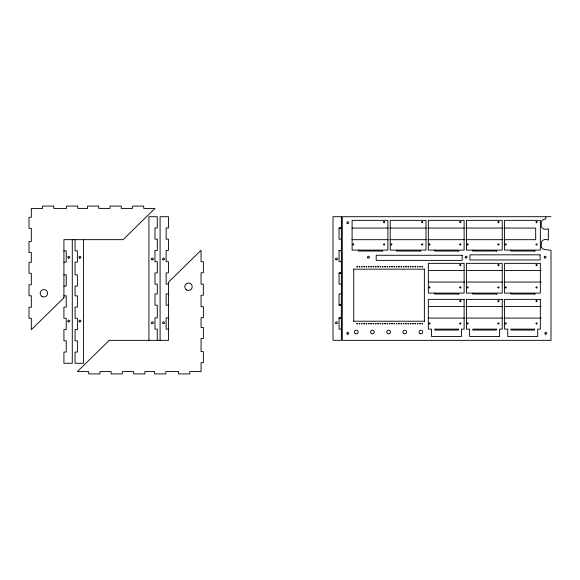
<?xml version="1.0" encoding="UTF-8"?>
<svg xmlns="http://www.w3.org/2000/svg" width="580" height="580" viewBox="0 0 580 580"><rect width="100%" height="100%" fill="white"/><g stroke="black" fill="none" stroke-linecap="round" stroke-linejoin="round"><path stroke-width="0.87" d="M551 216.71L342.294 216.71L342.294 340.351L551 340.351L551 250.321L545.78 249.632A5.111 5.111 0 0 1 541.35 247.073L541.35 241.962A5.111 5.111 0 0 1 548.332 240.091L548.361 228.672A5.169 5.169 0 0 1 541.299 226.78L541.299 221.611A5.169 5.169 0 0 1 545.78 219.023L545.78 216.71M341.366 227.947L339.046 227.947L339.046 239.192L341.366 239.192M339.046 228.157L341.366 228.157M352.002 228.063L388.194 228.063M389.999 228.063L426.199 228.063M428.004 228.063L464.196 228.063M466.008 228.063L502.2 228.063M504.013 228.063L535.681 228.063L535.681 239.685L504.013 239.685M352.002 239.685L388.194 239.685M389.999 239.685L426.199 239.685M428.004 239.685L464.196 239.685M466.008 239.685L502.2 239.685M341.366 250.429L339.046 250.429L339.046 261.667L341.366 261.667M339.046 250.64L341.366 250.64M63.916 250.893L66.236 250.893L66.236 262.131L63.916 262.131M353.727 269.163L424.379 269.163M428.432 270.439L464.5 270.439M466.305 270.439L502.374 270.439M504.172 270.439L541.147 270.439M341.366 272.912L339.046 272.912L339.046 284.149L341.366 284.149M339.046 273.122L341.366 273.122M63.916 274.848L66.236 274.848L66.236 286.092L63.916 286.092M428.432 282.054L464.5 282.054M466.305 282.054L502.374 282.054M504.172 282.054L541.147 282.054M168.454 284.149L166.134 284.149L166.134 272.912L168.454 272.912L168.454 261.667L166.134 261.667L166.134 250.429L168.454 250.429L168.454 239.192L166.134 239.192L166.134 227.947L168.454 227.947L168.454 216.71L160.087 216.71L160.087 340.351M168.454 293.908L166.134 293.908L166.134 305.152L168.454 305.152M341.366 293.908L339.046 293.908L339.046 305.152L341.366 305.152M63.916 295.851L66.236 295.851L66.236 307.088L63.916 307.088L63.916 318.333L66.236 318.333L66.236 329.57L63.916 329.57L63.916 340.808L66.236 340.808L66.236 352.053L63.916 352.053L63.916 363.29L72.282 363.29L72.282 239.649M339.046 304.942L341.366 304.942M428.432 306.457L464.5 306.457M466.305 306.457L502.374 306.457M504.172 306.457L541.147 306.457M168.454 317.869L166.134 317.869L166.134 329.106L168.454 329.106M341.366 317.869L339.046 317.869L339.046 329.106L341.366 329.106M339.046 318.079L341.366 318.079M428.432 318.079L464.5 318.079M466.305 318.079L502.374 318.079M504.172 318.079L541.147 318.079M353.727 321.226L424.379 321.226M534.535 251.038L534.535 250.103L504.564 250.103L504.564 220.356L540.35 220.356L540.35 250.103L535.086 250.103L535.086 251.038L510.915 251.038L510.915 250.103M534.535 294.031L534.535 293.103L504.564 293.103L504.564 263.356L540.35 263.356L540.35 293.103L535.086 293.103L535.086 294.031L510.915 294.031L510.915 293.103M496.415 251.038L496.415 250.103L466.443 250.103L466.443 220.356L502.236 220.356L502.236 250.103L496.966 250.103L496.966 251.038L472.794 251.038L472.794 250.103M496.415 294.031L496.415 293.103L466.443 293.103L466.443 263.356L502.236 263.356L502.236 293.103L496.966 293.103L496.966 294.031L472.794 294.031L472.794 293.103M458.301 251.038L458.301 250.103L428.33 250.103L428.33 220.356L464.123 220.356L464.123 250.103L458.852 250.103L458.852 251.038L434.681 251.038L434.681 250.103M458.301 294.031L458.301 293.103L428.33 293.103L428.33 263.356L464.123 263.356L464.123 293.103L458.852 293.103L458.852 294.031L434.681 294.031L434.681 293.103M424.379 269.069L424.379 321.356M420.188 251.038L420.188 250.103L390.217 250.103L390.217 220.356L426.01 220.356L426.01 250.103L420.739 250.103L420.739 251.038L396.568 251.038L396.568 250.103M382.075 251.038L382.075 250.103L352.103 250.103L352.103 220.356L387.889 220.356L387.889 250.103L382.626 250.103L382.626 251.038L358.454 251.038L358.454 250.103M353.727 269.069L353.727 321.356M157.296 340.351L157.296 329.106L154.976 329.106L154.976 317.869L157.296 317.869L157.296 305.152L154.976 305.152L154.976 293.908L157.296 293.908L157.296 284.149L154.976 284.149L154.976 272.912L157.296 272.912L157.296 261.667L154.976 261.667L154.976 250.429L157.296 250.429L157.296 239.192L154.976 239.192L154.976 227.947L157.296 227.947L157.296 216.71L148.929 216.71L148.929 340.351M83.44 239.649L83.44 363.29L75.074 363.29L75.074 352.053L77.394 352.053L77.394 340.808L75.074 340.808L75.074 329.57L77.394 329.57L77.394 318.333L75.074 318.333L75.074 307.088L77.394 307.088L77.394 295.851L75.074 295.851L75.074 286.092L77.394 286.092L77.394 274.848L75.074 274.848L75.074 262.131L77.394 262.131L77.394 250.893L75.074 250.893L75.074 239.649M352.647 244.274C353.503 246.935 354.721 242.396 352.647 244.274M356.852 266.64C357.367 268.236 358.099 265.51 356.852 266.64M359.18 266.64C359.694 268.236 360.419 265.51 359.18 266.64M361.507 266.64C362.014 268.236 362.746 265.51 361.507 266.64M363.827 266.64C364.341 268.236 365.074 265.51 363.827 266.64M356.852 323.575C357.367 325.177 358.099 322.451 356.852 323.575M366.154 266.64C366.661 268.236 367.394 265.51 366.154 266.64M359.18 323.575C359.694 325.177 360.419 322.451 359.18 323.575M368.474 266.64C368.989 268.236 369.721 265.51 368.474 266.64M361.507 323.575C362.014 325.177 362.746 322.451 361.507 323.575M370.801 266.64C371.316 268.236 372.041 265.51 370.801 266.64M363.827 323.575C364.341 325.177 365.074 322.451 363.827 323.575M373.121 266.64C373.636 268.236 374.368 265.51 373.121 266.64M366.154 323.575C366.661 325.177 367.394 322.451 366.154 323.575M375.449 266.64C375.963 268.236 376.688 265.51 375.449 266.64M368.474 323.575C368.989 325.177 369.721 322.451 368.474 323.575M383.561 221.966C384.409 224.627 385.627 220.081 383.561 221.966M377.776 266.64C378.283 268.236 379.015 265.51 377.776 266.64M370.801 323.575C371.316 325.177 372.041 322.451 370.801 323.575M380.096 266.64C380.611 268.236 381.336 265.51 380.096 266.64M373.121 323.575C373.636 325.177 374.368 322.451 373.121 323.575M383.561 244.274C384.409 246.935 385.627 242.396 383.561 244.274M382.423 266.64C382.93 268.236 383.663 265.51 382.423 266.64M375.449 323.575C375.963 325.177 376.688 322.451 375.449 323.575M384.743 266.64C385.258 268.236 385.99 265.51 384.743 266.64M377.776 323.575C378.283 325.177 379.015 322.451 377.776 323.575M387.07 266.64C387.578 268.236 388.31 265.51 387.07 266.64M380.096 323.575C380.611 325.177 381.336 322.451 380.096 323.575M390.76 244.274C391.616 246.935 392.834 242.396 390.76 244.274M389.39 266.64C389.905 268.236 390.637 265.51 389.39 266.64M382.423 323.575C382.93 325.177 383.663 322.451 382.423 323.575M391.717 266.64C392.232 268.236 392.957 265.51 391.717 266.64M384.743 323.575C385.258 325.177 385.99 322.451 384.743 323.575M394.045 266.64C394.552 268.236 395.284 265.51 394.045 266.64M387.07 323.575C387.578 325.177 388.31 322.451 387.07 323.575M396.365 266.64C396.879 268.236 397.604 265.51 396.365 266.64M389.39 323.575C389.898 325.17 390.645 322.473 389.39 323.575M398.692 266.64C399.2 268.236 399.932 265.51 398.692 266.64M391.717 323.575C392.232 325.177 392.957 322.451 391.717 323.575M401.012 266.64C401.527 268.236 402.259 265.51 401.012 266.64M394.045 323.575C394.552 325.177 395.284 322.451 394.045 323.575M403.339 266.64C403.847 268.236 404.579 265.51 403.339 266.64M396.365 323.575C396.879 325.177 397.604 322.451 396.365 323.575M405.659 266.64C406.174 268.236 406.906 265.51 405.659 266.64M398.692 323.575C399.171 325.177 399.968 322.451 398.692 323.575M407.986 266.64C408.501 268.236 409.226 265.51 407.986 266.64M401.012 323.575C401.527 325.177 402.259 322.451 401.012 323.575M410.307 266.64C410.821 268.236 411.553 265.51 410.307 266.64M403.339 323.575C403.847 325.177 404.579 322.451 403.339 323.575M412.634 266.64C413.149 268.236 413.873 265.51 412.634 266.64M405.659 323.575C406.174 325.177 406.906 322.451 405.659 323.575M414.961 266.64C415.468 268.236 416.201 265.51 414.961 266.64M407.986 323.575C408.501 325.177 409.226 322.451 407.986 323.575M421.674 221.966C422.53 224.627 423.741 220.081 421.674 221.966M417.281 266.64C417.796 268.236 418.528 265.51 417.281 266.64M410.307 323.575C410.821 325.177 411.553 322.451 410.307 323.575M421.674 244.274C422.53 246.935 423.741 242.396 421.674 244.274M419.608 266.64C420.116 268.236 420.848 265.51 419.608 266.64M412.634 323.575C413.149 325.177 413.873 322.451 412.634 323.575M421.928 266.64C422.443 268.236 423.175 265.51 421.928 266.64M414.961 323.575C415.468 325.177 416.201 322.451 414.961 323.575M417.281 323.575C417.796 325.177 418.528 322.451 417.281 323.575M428.881 244.274C429.729 246.935 430.947 242.396 428.881 244.274M419.608 323.575C420.116 325.177 420.848 322.451 419.608 323.575M421.928 323.575C422.443 325.177 423.175 322.451 421.928 323.575M428.881 287.274C429.729 289.935 430.947 285.389 428.881 287.274M428.881 323.292C429.729 325.96 430.947 321.414 428.881 323.292M459.788 221.966C460.643 224.627 461.861 220.081 459.788 221.966M459.788 244.274C460.643 246.935 461.861 242.396 459.788 244.274M459.788 264.958C460.643 267.619 461.861 263.081 459.788 264.958M459.788 287.274C460.643 289.935 461.861 285.389 459.788 287.274M466.994 244.274C467.85 246.935 469.06 242.396 466.994 244.274M459.788 300.984C460.643 303.644 461.861 299.106 459.788 300.984M459.788 323.292C460.643 325.96 461.861 321.414 459.788 323.292M466.994 287.274C467.85 289.935 469.06 285.389 466.994 287.274M466.994 323.292C467.85 325.96 469.06 321.414 466.994 323.292M497.901 221.966C498.757 224.627 499.974 220.081 497.901 221.966M497.901 244.274C498.757 246.935 499.974 242.396 497.901 244.274M497.901 264.958C498.757 267.619 499.974 263.081 497.901 264.958M497.901 287.274C498.757 289.935 499.974 285.389 497.901 287.274M505.108 244.274C505.963 246.935 507.181 242.396 505.108 244.274M497.901 300.984C498.757 303.644 499.974 299.106 497.901 300.984M497.901 323.292C498.757 325.96 499.974 321.414 497.901 323.292M505.108 287.274C505.963 289.935 507.181 285.389 505.108 287.274M505.108 323.292C505.963 325.96 507.181 321.414 505.108 323.292M536.022 221.966C536.87 224.627 538.088 220.081 536.022 221.966M536.022 244.274C536.87 246.935 538.088 242.396 536.022 244.274M536.022 264.958C536.87 267.619 538.088 263.081 536.022 264.958M536.022 287.274C536.87 289.935 538.088 285.389 536.022 287.274M536.022 300.984C536.87 303.644 538.088 299.106 536.022 300.984M536.022 323.292C536.87 325.96 538.088 321.414 536.022 323.292M63.916 297.75L31.327 329.73L31.327 318.282L29 318.282L29 307.248L31.327 307.248L31.327 295.8L29 295.8L29 284.773L31.327 284.773L31.327 273.318L29 273.318L29 262.29L31.327 262.29L31.327 252.532L29 252.532L29 241.498L31.327 241.498L31.327 228.361L29 228.361L29 217.326L31.327 217.326L31.327 208.416L42.565 208.416L42.565 206.088L53.802 206.088L53.802 208.416L66.526 208.416L66.526 206.088L77.764 206.088L77.764 208.416L87.522 208.416L87.522 206.088L98.767 206.088L98.767 208.416L110.004 208.416L110.004 206.088L121.242 206.088L121.242 208.416L132.487 208.416L132.487 206.088L143.724 206.088L143.724 208.416L154.969 208.416L123.134 239.649L63.916 239.649L63.916 297.75M109.243 340.351L77.408 371.584L88.646 371.584L88.646 373.911L99.883 373.911L99.883 371.584L111.128 371.584L111.128 373.911L122.365 373.911L122.365 371.584L133.603 371.584L133.603 373.911L144.848 373.911L144.848 371.584L154.606 371.584L154.606 373.911L165.844 373.911L165.844 371.584L178.567 371.584L178.567 373.911L189.805 373.911L189.805 371.584L201.05 371.584L201.05 362.674L203.37 362.674L203.37 351.639L201.05 351.639L201.05 338.502L203.37 338.502L203.37 327.468L201.05 327.468L201.05 317.709L203.37 317.709L203.37 306.682L201.05 306.682L201.05 295.227L203.37 295.227L203.37 284.2L201.05 284.2L201.05 272.752L203.37 272.752L203.37 261.718L201.05 261.718L201.05 250.27L168.454 282.25L168.454 340.351L109.243 340.351M341.366 216.71L333 216.71L333 340.351L341.366 340.351L341.366 216.71M540.118 254.83L469.93 254.83L469.93 259.978L540.118 259.978L540.118 254.83M462.166 255.28L376.181 255.28L376.181 260.391L462.166 260.391L462.166 255.28M464.123 299.374L428.33 299.374L428.33 329.121L431.505 329.121L431.505 336.531L461.484 336.531L461.484 329.121L464.123 329.121L464.123 299.374M502.236 299.374L466.443 299.374L466.443 329.121L469.619 329.121L469.619 336.531L499.605 336.531L499.605 329.121L502.236 329.121L502.236 299.374M540.35 299.374L504.564 299.374L504.564 329.121L507.739 329.121L507.739 336.531L537.718 336.531L537.718 329.121L540.35 329.121L540.35 299.374M458.301 329.121L434.681 329.121L434.681 330.056L458.301 330.056L458.301 329.121M496.415 329.121L472.794 329.121L472.794 330.056L496.415 330.056L496.415 329.121M534.535 329.121L510.915 329.121L510.915 330.056L534.535 330.056L534.535 329.121M79.475 258.093A0.928 0.928 0 0 0 80.867 257.288A0.928 0.928 0 0 0 79.475 256.483A0.928 0.928 0 0 0 79.475 258.093M79.475 321.827A0.928 0.928 0 0 0 80.867 321.023A0.928 0.928 0 0 0 79.475 320.211A0.928 0.928 0 0 0 79.475 321.827M42.021 296.496A3.719 3.719 0 0 0 47.603 293.277A3.719 3.719 0 0 0 42.021 290.058A3.719 3.719 0 0 0 42.021 296.496M68.317 258.093A0.928 0.928 0 0 0 69.716 257.288A0.928 0.928 0 0 0 68.317 256.483A0.928 0.928 0 0 0 68.317 258.093M68.317 321.827A0.928 0.928 0 0 0 69.716 321.023A0.928 0.928 0 0 0 68.317 320.211A0.928 0.928 0 0 0 68.317 321.827M151.967 323.517A0.928 0.928 0 0 0 153.359 322.712A0.928 0.928 0 0 0 151.967 321.907A0.928 0.928 0 0 0 151.967 323.517M151.967 259.789A0.928 0.928 0 0 0 153.359 258.977A0.928 0.928 0 0 0 151.967 258.173A0.928 0.928 0 0 0 151.967 259.789M163.125 323.517A0.928 0.928 0 0 0 164.517 322.712A0.928 0.928 0 0 0 163.125 321.907A0.928 0.928 0 0 0 163.125 323.517M163.125 259.789A0.928 0.928 0 0 0 164.517 258.977A0.928 0.928 0 0 0 163.125 258.173A0.928 0.928 0 0 0 163.125 259.789M186.63 289.942A3.719 3.719 0 0 0 192.205 286.723A3.719 3.719 0 0 0 186.63 283.504A3.719 3.719 0 0 0 186.63 289.942M336.037 323.517A0.928 0.928 0 0 0 337.43 322.712A0.928 0.928 0 0 0 336.037 321.907A0.928 0.928 0 0 0 336.037 323.517M336.037 259.789A0.928 0.928 0 0 0 337.43 258.977A0.928 0.928 0 0 0 336.037 258.173A0.928 0.928 0 0 0 336.037 259.789M367.858 257.825A0.928 0.928 0 0 0 369.416 257.404A0.928 0.928 0 0 0 368.278 256.266A0.928 0.928 0 0 0 367.858 257.825M465.472 257.825A0.928 0.928 0 0 0 467.03 257.404A0.928 0.928 0 0 0 465.885 256.266A0.928 0.928 0 0 0 465.472 257.825M347.304 223.474A0.928 0.928 0 0 0 348.696 222.669A0.928 0.928 0 0 0 347.304 221.864A0.928 0.928 0 0 0 347.304 223.474M355.228 333.543A1.856 1.856 0 0 0 358.157 332.209A1.856 1.856 0 0 0 355.54 330.339A1.856 1.856 0 0 0 355.228 333.543M347.304 334.102A0.928 0.928 0 0 0 348.696 333.297A0.928 0.928 0 0 0 347.304 332.492A0.928 0.928 0 0 0 347.304 334.102M545.316 334.102A0.928 0.928 0 0 0 546.708 333.297A0.928 0.928 0 0 0 545.316 332.492A0.928 0.928 0 0 0 545.316 334.102M403.687 333.543A1.856 1.856 0 0 0 406.616 332.209A1.856 1.856 0 0 0 403.999 330.339A1.856 1.856 0 0 0 403.687 333.543M371.381 333.543A1.856 1.856 0 0 0 374.31 332.209A1.856 1.856 0 0 0 371.693 330.339A1.856 1.856 0 0 0 371.381 333.543M387.534 333.543A1.856 1.856 0 0 0 390.463 332.209A1.856 1.856 0 0 0 387.846 330.339A1.856 1.856 0 0 0 387.534 333.543M419.84 333.543A1.856 1.856 0 0 0 422.769 332.209A1.856 1.856 0 0 0 420.145 330.339A1.856 1.856 0 0 0 419.84 333.543M544.49 257.825A0.928 0.928 0 0 0 546.048 257.404A0.928 0.928 0 0 0 544.91 256.266A0.928 0.928 0 0 0 544.49 257.825"/></g></svg>
